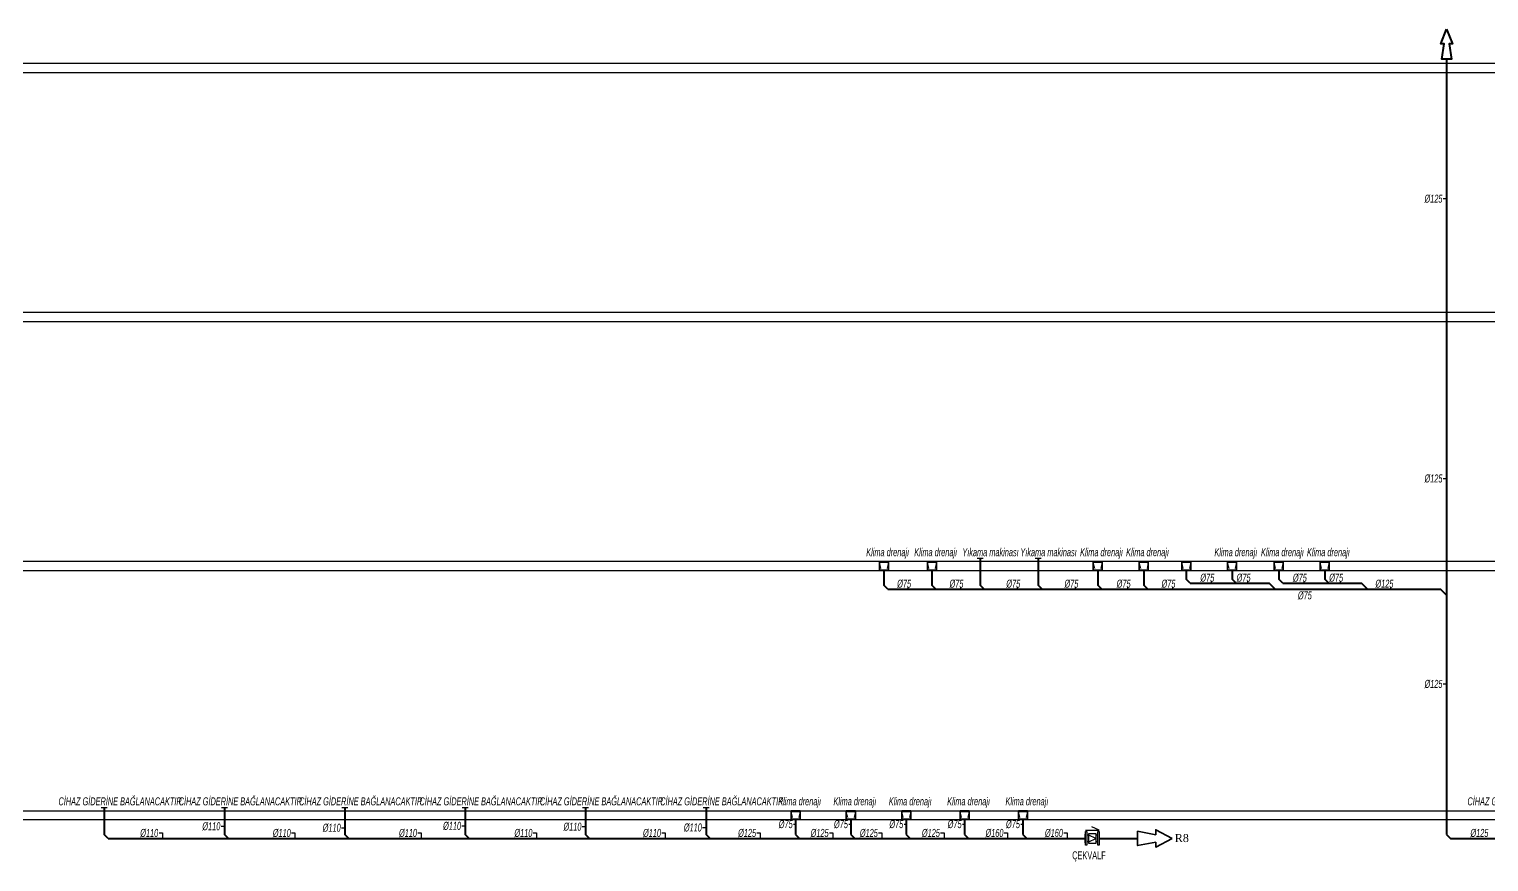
# Model space of a CAD drawing. Header units: centimetres. Extents: x 372964 to 529194, y 28783 to 59011.
# Drawn here: x 513533 to 517180, y 53360 to 55440 of the extents above; entities that cross this region are included whole.
import ezdxf
from ezdxf.enums import TextEntityAlignment as Align

# ---------------------------------------------------------------- set-up
doc = ezdxf.new("R2010")
doc.units = ezdxf.units.CM
for name, color, linetype, lineweight in [('0-KRCN-SHT-02CIHAZ', 132, 'Continuous', 25), ('0-KRCN-SHT-PİSSU-BORU', 220, 'PISSU_LINE50', 40), ('0-KRCN-SHT-ROGAR', 151, 'Continuous', 35), ('0-KRCN-SHT-SÜZGEÇBANYO', 171, 'Continuous', 35), ('0-KRCN-SHT-YAZI-ÇAP-PİSSU', 41, 'Continuous', 30), ('0-KRCN-SHT-ÇEKVALF', 4, 'Continuous', 25)]:
    doc.layers.add(name, color=color, linetype=linetype, lineweight=lineweight)
doc.styles.add('MUF', font='isocpeur.ttf')
doc.styles.add('style2', font='ARIALN.TTF', dxfattribs={"height": 0.1})
doc.styles.add('YAZI', font='times.ttf')
doc.styles.add('ÇAP-2', font='ARIALNBI.TTF')
doc.linetypes.add('PISSU_LINE50', pattern='A,50,-10,["C",MUF,S=10,R=0,X=1,Y=-5],0', length=60)

# ---------------------------------------------------------------- blocks, each defined once
blk = doc.blocks.new('G$CADAFA931')
blk.add_wipeout([(-2, 4.8), (-1.7, 4.8), (-1.7, 7.5), (0, 7.5), (0, 3.7), (2.2, 3.7), (2.2, 5.6), (9.8, 5.6), (9.8, 3.7), (12, 3.7), (12, 7.5), (13.7, 7.5), (13.7, 4.8), (14, 4.8), (14, -4.8), (13.7, -4.8), (13.7, -7.5), (12, -7.5), (12, -3.7), (9.8, -3.7), (9.8, -5.6), (2.2, -5.6), (2.2, -3.7), (0, -3.7), (0, -7.5), (-1.7, -7.5), (-1.7, -4.8), (-2, -4.8)]).dxf.layer = '0-KRCN-SHT-ÇEKVALF'
at = {"layer": '0-KRCN-SHT-ÇEKVALF'}
for p, q in [((2.2, 3.7), (0, 3.7)), ((2.2, 3.7), (9.8, 0)), ((9.8, 0), (2.2, -3.7)), ((12, 3.7), (9.8, 3.7)), ((-1.7, -9.2), (13.7, -9.2)), ((2.2, -3.7), (0, -3.7)), ((13.7, -9.2), (5.5, -12.8)), ((9.8, 0), (9.8, 0)), ((12, -3.7), (9.8, -3.7))]:
    blk.add_line(p, q, dxfattribs=at)
for points in [[(-1.7, 4.8), (-2, 4.8), (-2, -4.8), (-1.7, -4.8)], [(5.2, -5.6), (9.8, -5.6), (9.8, 5.6), (2.2, 5.6), (2.2, -5.6), (5.2, -5.6)], [(13.7, 4.8), (14, 4.8), (14, -4.8), (13.7, -4.8)]]:
    blk.add_lwpolyline(points, dxfattribs=at)
for points in [[(-1.7, 7.5), (-1.7, -7.5), (0, -7.5), (0, 7.5)], [(12, 7.5), (12, -7.5), (13.7, -7.5), (13.7, 7.5)]]:
    blk.add_lwpolyline(points, close=True, dxfattribs=at)
blk = doc.blocks.new('0-MEK-SHT-ZKLN-SÜZGEÇ BANYO')
at = {"layer": '0-KRCN-SHT-SÜZGEÇBANYO', "color": 120, "lineweight": 20}
for p, q in [((-7.5, -1.7), (-5.2, -11.4)), ((-7.5, -1.7), (7.5, -1.7)), ((5.3, -11.4), (7.5, -1.7))]:
    blk.add_line(p, q, dxfattribs=at)
at = {"layer": '0-KRCN-SHT-SÜZGEÇBANYO'}
blk.add_lwpolyline([(-7.5, 0), (-7.5, -14), (7.5, -14), (7.5, 0)], close=True, dxfattribs=at)

msp = doc.modelspace()

# ---------------------------------------------------------------- linework, layer by layer
at = {"layer": '0-KRCN-SHT-02CIHAZ', "color": 8}
for p, q in [((526797.687, 55354.611), (503312.649, 55354.611)), ((503312.649, 55332.111), (526797.687, 55332.111)), ((526797.687, 54732.111), (503312.649, 54732.111)), ((503312.649, 54709.611), (526797.687, 54709.611)), ((515807.459, 54109.611), (503312.649, 54109.611)), ((516191.96, 54109.611), (515799.959, 54109.611)), ((516306.96, 54109.611), (516214.46, 54109.611)), ((516644.116, 54109.611), (516329.46, 54109.611)), ((516527.678, 54109.611), (516435.282, 54109.611)), ((526797.687, 54109.611), (516666.616, 54109.611)), ((503312.649, 54087.111), (526797.687, 54087.111)), ((503312.649, 53487.111), (518739.635, 53487.111)), ((526797.687, 53464.611), (503312.649, 53464.611))]:
    msp.add_line(p, q, dxfattribs=at)
at = {"layer": '0-KRCN-SHT-PİSSU-BORU'}
for p, q in [((517074.964, 55365.143), (517074.964, 53428.042)), ((515908.972, 54117.984), (515908.972, 54050.542)), ((516053.972, 54117.984), (516053.972, 54050.542)), ((515668.709, 54088.611), (515668.709, 54050.542)), ((515788.709, 54088.611), (515788.709, 54050.542)), ((516203.21, 54088.611), (516203.21, 54050.542)), ((516318.21, 54088.611), (516318.21, 54050.542)), ((516424.032, 54088.611), (516424.032, 54065.542)), ((516434.032, 54055.542), (516424.032, 54065.542)), ((516538.928, 54088.611), (516538.928, 54065.542)), ((516548.928, 54055.542), (516538.928, 54065.542)), ((516655.366, 54088.611), (516655.366, 54065.542)), ((516665.366, 54055.542), (516655.366, 54065.542)), ((516770.262, 54088.611), (516770.262, 54065.542)), ((516780.262, 54055.542), (516770.262, 54065.542)), ((515678.709, 54040.542), (515668.709, 54050.542)), ((515678.709, 54040.542), (517059.964, 54040.542)), ((515798.709, 54040.542), (515788.709, 54050.542)), ((515918.972, 54040.542), (515908.972, 54050.542)), ((516063.972, 54040.542), (516053.972, 54050.542)), ((516213.21, 54040.542), (516203.21, 54050.542)), ((516328.21, 54040.542), (516318.21, 54050.542)), ((516434.032, 54055.542), (516631.093, 54055.542)), ((516646.093, 54040.542), (516631.093, 54055.542)), ((516665.366, 54055.542), (516862.428, 54055.542)), ((516877.428, 54040.542), (516862.428, 54055.542)), ((517074.964, 54025.542), (517059.964, 54040.542)), ((513720.181, 53495.484), (513720.181, 53428.042)), ((514020.592, 53495.484), (514020.592, 53428.042)), ((514321.452, 53495.484), (514321.452, 53428.042)), ((514622.311, 53495.484), (514622.311, 53428.042)), ((514923.171, 53495.484), (514923.171, 53428.042)), ((515224.03, 53495.484), (515224.03, 53428.042)), ((515447.884, 53466.111), (515447.884, 53428.042)), ((515585.952, 53466.111), (515585.952, 53428.042)), ((515724.393, 53466.111), (515724.393, 53428.042)), ((515870.115, 53466.111), (515870.115, 53428.042)), ((516015.836, 53466.111), (516015.836, 53428.042)), ((513730.181, 53418.042), (513720.181, 53428.042)), ((513730.181, 53418.042), (516302.471, 53418.042)), ((514030.592, 53418.042), (514020.592, 53428.042)), ((514331.452, 53418.042), (514321.452, 53428.042)), ((514632.311, 53418.042), (514622.311, 53428.042)), ((514933.171, 53418.042), (514923.171, 53428.042)), ((515234.03, 53418.042), (515224.03, 53428.042)), ((515447.884, 53428.042), (515457.884, 53418.042)), ((515585.952, 53428.042), (515595.952, 53418.042)), ((515724.393, 53428.042), (515734.393, 53418.042)), ((515870.115, 53428.042), (515880.115, 53418.042)), ((516015.836, 53428.042), (516025.836, 53418.042)), ((517074.964, 53428.042), (517084.964, 53418.042)), ((517084.964, 53418.042), (521164.318, 53418.042))]:
    msp.add_line(p, q, dxfattribs=at)
at = {"layer": '0-KRCN-SHT-PİSSU-BORU', "linetype": 'ByBlock'}
msp.add_lwpolyline([(517074.943, 55439.915), (517089.367, 55403.496), (517081.426, 55403.508), (517086.88, 55365.143), (517063.049, 55365.143), (517068.774, 55403.51), (517060.519, 55403.496), (517074.943, 55439.915)], dxfattribs=at)
at = {"layer": '0-KRCN-SHT-ROGAR'}
msp.add_lwpolyline([(516389.143, 53418.074), (516347.811, 53396.438), (516347.83, 53408.349), (516302.471, 53400.168), (516302.471, 53435.915), (516347.832, 53427.327), (516347.811, 53439.71), (516389.143, 53418.074)], dxfattribs=at)
at = {"layer": '0-KRCN-SHT-YAZI-ÇAP-PİSSU', "linetype": 'Continuous'}
for p, q in [((517066.527, 55016.529), (517074.964, 55016.529)), ((517066.527, 54317.418), (517074.964, 54317.418)), ((515901.472, 54117.984), (515916.472, 54117.984)), ((516046.472, 54117.984), (516061.472, 54117.984)), ((515728.805, 54045.888), (515728.805, 54040.542)), ((515859.652, 54045.888), (515859.652, 54040.542)), ((516001.633, 54045.888), (516001.633, 54040.542)), ((516146.898, 54045.888), (516146.898, 54040.542)), ((516277.385, 54045.888), (516277.385, 54040.542)), ((516389.56, 54045.888), (516389.56, 54040.542)), ((516486.54, 54060.888), (516486.54, 54055.542)), ((516577.178, 54060.888), (516577.178, 54055.542)), ((516717.875, 54060.888), (516717.875, 54055.542)), ((516808.513, 54060.888), (516808.513, 54055.542)), ((516934.266, 54045.888), (516934.266, 54040.542)), ((517066.527, 53804.053), (517074.964, 53804.053)), ((513712.681, 53495.484), (513727.681, 53495.484)), ((514013.092, 53495.484), (514028.092, 53495.484)), ((514313.952, 53495.484), (514328.952, 53495.484)), ((514614.811, 53495.484), (514629.811, 53495.484)), ((514915.671, 53495.484), (514930.671, 53495.484)), ((515216.53, 53495.484), (515231.53, 53495.484)), ((514012.155, 53448.339), (514020.592, 53448.339)), ((514313.014, 53444.721), (514321.452, 53444.721)), ((514613.873, 53449.44), (514622.311, 53449.44)), ((514914.733, 53447.417), (514923.171, 53447.417)), ((515215.592, 53445.395), (515224.03, 53445.395)), ((515442.538, 53453.883), (515447.884, 53453.883)), ((515580.606, 53453.883), (515585.952, 53453.883)), ((515719.047, 53453.883), (515724.393, 53453.883)), ((515864.768, 53453.883), (515870.115, 53453.883)), ((516010.49, 53453.883), (516015.836, 53453.883)), ((513856.982, 53431.676), (513865.42, 53431.676)), ((513865.42, 53431.676), (513865.42, 53418.042)), ((514188.234, 53431.676), (514196.671, 53431.676)), ((514196.671, 53431.676), (514196.671, 53418.042)), ((514503.722, 53431.676), (514512.16, 53431.676)), ((514512.16, 53431.676), (514512.16, 53418.042)), ((514792.107, 53431.676), (514800.544, 53431.676)), ((514800.544, 53431.676), (514800.544, 53418.042)), ((515113.53, 53431.676), (515121.967, 53431.676)), ((515121.967, 53431.676), (515121.967, 53418.042)), ((515351.171, 53431.676), (515359.608, 53431.676)), ((515359.608, 53431.676), (515359.608, 53418.042)), ((515532.351, 53431.676), (515540.789, 53431.676)), ((515540.789, 53431.676), (515540.789, 53418.042)), ((515655.385, 53431.676), (515663.822, 53431.676)), ((515663.822, 53431.676), (515663.822, 53418.042)), ((515810.441, 53431.676), (515818.879, 53431.676)), ((515818.879, 53431.676), (515818.879, 53418.042)), ((515969.355, 53431.676), (515977.793, 53431.676)), ((515977.793, 53431.676), (515977.793, 53418.042)), ((516118.026, 53431.676), (516126.464, 53431.676)), ((516126.464, 53431.676), (516126.464, 53418.042))]:
    msp.add_line(p, q, dxfattribs=at)

# ---------------------------------------------------------------- block references
at = {"layer": '0-KRCN-SHT-SÜZGEÇBANYO', "xscale": 1.5, "yscale": 1.5, "zscale": 1.5}
for p in [(515668.709, 54109.611), (515788.709, 54109.611), (516203.21, 54109.611), (516318.21, 54109.611), (516424.032, 54109.611), (516538.928, 54109.611), (516655.366, 54109.611), (516770.262, 54109.611), (515447.884, 53487.111), (515585.952, 53487.111), (515724.393, 53487.111), (515870.115, 53487.111), (516015.836, 53487.111)]:
    msp.add_blockref('0-MEK-SHT-ZKLN-SÜZGEÇ BANYO', p, dxfattribs=at)

# ---------------------------------------------------------------- texts
at = {"layer": '0-KRCN-SHT-ROGAR', "style": 'YAZI'}
msp.add_text('R8', height=20, dxfattribs=at).set_placement((516413.2, 53418.968), align=Align.MIDDLE)
at = {"layer": '0-KRCN-SHT-YAZI-ÇAP-PİSSU', "linetype": 'Continuous', "style": 'ÇAP-2', "width": 0.7}
for s, p in [('%%C125', (517064.531, 55016.575)), ('%%C125', (517064.531, 54317.464)), ('%%C75', (515736.512, 54054.564)), ('%%C75', (515867.358, 54054.564)), ('%%C75', (516009.339, 54054.564)), ('%%C75', (516154.604, 54054.564)), ('%%C75', (516285.092, 54054.564)), ('%%C75', (516397.266, 54054.564)), ('%%C75', (516494.247, 54069.564)), ('%%C75', (516584.885, 54069.564)), ('%%C75', (516725.581, 54069.564)), ('%%C75', (516816.22, 54069.564)), ('%%C125', (516941.972, 54054.564)), ('%%C75', (516738.018, 54025.373)), ('%%C125', (517064.531, 53804.099)), ('%%C110', (513854.987, 53431.722)), ('%%C110', (514010.159, 53448.385)), ('%%C110', (514186.238, 53431.722)), ('%%C110', (514311.019, 53444.767)), ('%%C110', (514501.727, 53431.722)), ('%%C110', (514611.878, 53449.486)), ('%%C110', (514790.112, 53431.722)), ('%%C110', (514912.738, 53447.463)), ('%%C110', (515111.535, 53431.722)), ('%%C110', (515213.597, 53445.441)), ('%%C125', (515349.175, 53431.722)), ('%%C75', (515440.543, 53453.837)), ('%%C125', (515530.356, 53431.722)), ('%%C75', (515578.61, 53453.837)), ('%%C125', (515653.39, 53431.722)), ('%%C75', (515717.051, 53453.837)), ('%%C125', (515808.446, 53431.722)), ('%%C75', (515862.773, 53453.837)), ('%%C160', (515967.36, 53431.722)), ('%%C75', (516008.495, 53453.837)), ('%%C160', (516116.031, 53431.722)), ('%%C125', (517179.356, 53431.722))]:
    msp.add_text(s, height=20, dxfattribs=at).set_placement(p, align=Align.MIDDLE_RIGHT)
for s, p in [('Klima drenajı', (515624.408, 54123.163)), ('Klima drenajı', (515744.408, 54123.163)), ('Yıkama makinası', (515864.672, 54123.163)), ('Yıkama makinası', (516009.672, 54123.163)), ('Klima drenajı', (516158.909, 54123.163)), ('Klima drenajı', (516273.909, 54123.163)), ('Klima drenajı', (516494.627, 54123.163)), ('Klima drenajı', (516611.066, 54123.163)), ('Klima drenajı', (516725.962, 54123.163)), ('CİHAZ GİDERİNE BAĞLANACAKTIR. ', (513605.67, 53500.663)), ('CİHAZ GİDERİNE BAĞLANACAKTIR. ', (513906.081, 53500.663)), ('CİHAZ GİDERİNE BAĞLANACAKTIR. ', (514206.941, 53500.663)), ('CİHAZ GİDERİNE BAĞLANACAKTIR. ', (514507.8, 53500.663)), ('CİHAZ GİDERİNE BAĞLANACAKTIR. ', (514808.66, 53500.663)), ('CİHAZ GİDERİNE BAĞLANACAKTIR. ', (515109.519, 53500.663)), ('Klima drenajı', (515404.462, 53500.663)), ('Klima drenajı', (515542.53, 53500.663)), ('Klima drenajı', (515680.97, 53500.663)), ('Klima drenajı', (515826.692, 53500.663)), ('Klima drenajı', (515972.414, 53500.663)), ('CİHAZ GİDERİNE BAĞLANACAKTIR. ', (517126.951, 53500.663))]:
    msp.add_text(s, height=20, dxfattribs=at).set_placement(p)
at = {"layer": '0-KRCN-SHT-ÇEKVALF', "style": 'style2', "width": 0.7}
msp.add_text('ÇEKVALF', height=20, dxfattribs=at).set_placement((516139.297, 53365.775, -492.04))

# ---------------------------------------------------------------- next in the draw order: block references
at = {"layer": '0-KRCN-SHT-ÇEKVALF', "xscale": -2.25, "yscale": 2.25, "zscale": 2.25, "rotation": 180}
msp.add_blockref('G$CADAFA931', (516175.933, 53418.042), dxfattribs=at)

doc.saveas('drawing.dxf')
